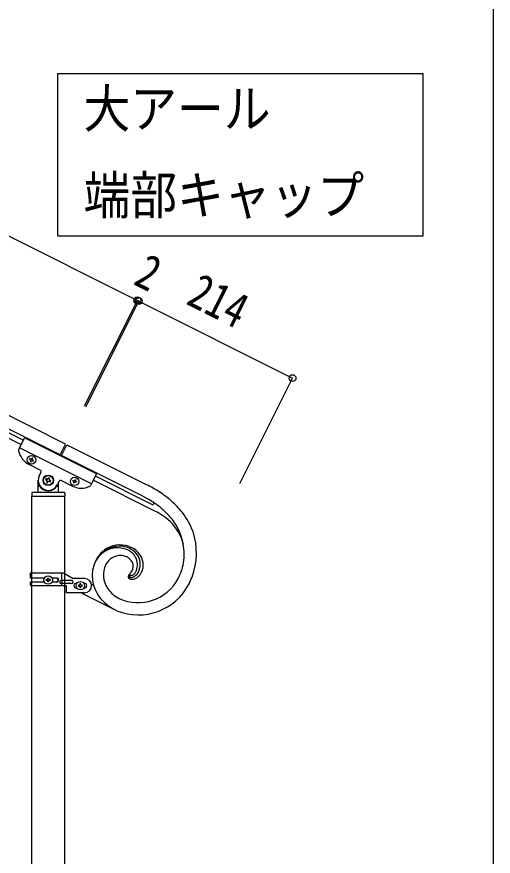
# Model space of a CAD drawing. Units: millimetres, scale not verified. Extents: x -4015 to 4015, y -2862 to 2860.
# Drawn here: x -658 to -65, y 942 to 1987 of the extents above; entities that cross this region are included whole.
import ezdxf
from ezdxf.enums import TextEntityAlignment as Align

# ---------------------------------------------------------------- set-up
doc = ezdxf.new("R2010")
doc.units = ezdxf.units.MM
doc.header["$LTSCALE"] = 10
doc.layers.add('0-3_YKK_A1', color=4, linetype='Continuous')
doc.layers.add('0-4_YKK_D', color=6, linetype='Continuous')
doc.styles.add('ＭＳ ゴシック', font='')
doc.styles.get('ＭＳ ゴシック').set_extended_font_data('MS Gothic')

msp = doc.modelspace()

# ---------------------------------------------------------------- linework, layer by layer
at = {"layer": '0-3_YKK_A1'}
for p, q in [((-65.28, 2810.1), (-65.28, -2489.9)), ((-597.74, 1455.19), (-1481.04, 1896.93)), ((-604.45, 1441.77), (-1487.75, 1883.52)), ((-1402.66, 1829.78), (-652.71, 1454.73)), ((-1399.97, 1835.15), (-650.03, 1460.09)), ((-648.69, 1462.78), (-655.98, 1448.18)), ((-559.25, 1418.05), (-648.69, 1462.78)), ((-604.86, 1440.96), (-597.74, 1455.19)), ((-603.1, 1440.08), (-595.94, 1454.38)), ((-595.94, 1454.38), (-496.46, 1404.57)), ((-565.51, 1405.53), (-654.95, 1450.26)), ((-641.04, 1436.57), (-641.9, 1437)), ((-638.89, 1434.42), (-638.04, 1433.99)), ((-629.01, 1422.75), (-642.87, 1429.68)), ((-630.35, 1415.59), (-628.12, 1420.07)), ((-620.65, 1411.48), (-621.83, 1412.07)), ((-559.25, 1418.05), (-566.55, 1403.45)), ((-560.65, 1415.47), (-489.76, 1379.97)), ((-631.67, 1396), (-631.67, 1410)), ((-630.67, 1403), (-630.4, 1403)), ((-617.7, 1408.53), (-616.52, 1407.94)), ((-605.76, 1408.88), (-607.99, 1404.41)), ((-607.67, 1403), (-607.95, 1403)), ((-606.67, 1405.45), (-606.67, 1396)), ((-589.21, 1402.84), (-603.07, 1409.78)), ((-587.81, 1408.87), (-588.67, 1409.3)), ((-584.8, 1408.44), (-583.94, 1408.01)), ((-485.79, 1371.34), (-563.3, 1410.15)), ((-639.67, 1394), (-639.67, 1390.5)), ((-599.67, 1395), (-638.67, 1395)), ((-598.67, 1394), (-598.67, 1390.5)), ((-496.28, 1387.48), (-503.18, 1391.16)), ((-639.42, 809.5), (-639.42, 1390)), ((-598.92, 1390), (-639.42, 1390)), ((-599.17, 1390), (-639.17, 1390)), ((-598.92, 1390), (-598.92, 810.3)), ((-488.16, 1382.49), (-488.27, 1382.57)), ((-488.06, 1382.4), (-488.08, 1382.42)), ((-509.68, 1297.25), (-510.13, 1296.3)), ((-509.68, 1297.25), (-510.13, 1296.3)), ((-641.22, 1294.82), (-600.35, 1294.82)), ((-641.22, 1288.32), (-641.22, 1294.82)), ((-623.89, 1288.32), (-641.22, 1288.32)), ((-617.78, 1286.3), (-616.82, 1286.3)), ((-608.63, 1288.32), (-614.55, 1288.32)), ((-602.25, 1285.32), (-602.25, 1294.82)), ((-600.35, 1294.82), (-588.22, 1287.82)), ((-574.22, 1287.82), (-588.22, 1287.82)), ((-518.46, 1292.6), (-518.25, 1292.8)), ((-641.22, 1278.82), (-641.22, 1283.32)), ((-623.9, 1283.32), (-641.22, 1283.32)), ((-641.22, 1278.82), (-596.72, 1278.82)), ((-620.66, 1285.34), (-621.62, 1285.34)), ((-608.63, 1283.32), (-614.55, 1283.32)), ((-590.02, 1285.32), (-603.1, 1285.32)), ((-590.02, 1281.32), (-603.1, 1281.32)), ((-602.25, 1278.82), (-602.25, 1281.32)), ((-601.69, 1281.32), (-601.69, 1285.32)), ((-596.72, 1278.82), (-596.72, 1269.82)), ((-583.59, 1281.82), (-584.22, 1281.82)), ((-583.59, 1275.82), (-584.22, 1275.82)), ((-580.66, 1279.3), (-581.62, 1279.3)), ((-577.78, 1278.34), (-576.82, 1278.34)), ((-574.85, 1281.82), (-574.22, 1281.82)), ((-574.85, 1275.82), (-574.22, 1275.82)), ((-562.75, 1278.96), (-565.5, 1280.33)), ((-574.22, 1269.82), (-596.72, 1269.82)), ((-577.48, 1269.55), (-536.54, 1249.05)), ((-532.6, 1263.79), (-530.99, 1262.94)), ((-533.59, 1247.67), (-536.54, 1249.05)), ((-533.59, 1247.67), (-536.54, 1249.05))]:
    msp.add_line(p, q, dxfattribs=at)
msp.add_lwpolyline([(-152.8, 1916.79), (-152.8, 1714.24), (-607.36, 1714.24), (-607.36, 1916.79)], close=True, dxfattribs=at)
for points in [[(-641.9, 1437), (-642.33, 1436.14), (-641.47, 1435.71)], [(-641.04, 1434.42), (-641.47, 1433.56), (-640.61, 1433.13), (-640.18, 1433.99)], [(-638.89, 1436.57), (-638.46, 1437.43), (-639.32, 1437.86), (-639.75, 1437)], [(-638.04, 1433.99), (-637.61, 1434.85), (-638.46, 1435.28)], [(-496.28, 1387.48), (-503.18, 1391.16), (-602.66, 1440.97)], [(-621.83, 1412.07), (-622.42, 1410.89), (-621.24, 1410.3)], [(-617.7, 1411.48), (-617.11, 1412.66), (-618.29, 1413.25), (-618.88, 1412.07)], [(-620.65, 1408.53), (-621.24, 1407.35), (-620.06, 1406.76), (-619.47, 1407.94)], [(-616.52, 1407.94), (-615.93, 1409.12), (-617.11, 1409.71)], [(-588.67, 1409.3), (-588.24, 1410.16), (-587.38, 1409.73)], [(-586.52, 1407.16), (-586.95, 1406.3), (-587.81, 1406.73), (-587.38, 1407.59)], [(-586.09, 1410.16), (-585.66, 1411.02), (-584.8, 1410.59), (-585.23, 1409.73)], [(-583.94, 1408.01), (-584.37, 1407.16), (-585.23, 1407.58)], [(-621.62, 1285.34), (-621.62, 1286.3), (-620.66, 1286.3)], [(-619.7, 1287.26), (-619.7, 1288.22), (-618.74, 1288.22), (-618.74, 1287.26)], [(-616.82, 1286.3), (-616.82, 1285.34), (-617.78, 1285.34)], [(-517.71, 1291.86), (-517.73, 1291.89), (-517.82, 1291.95)], [(-517.71, 1291.86), (-517.74, 1291.89), (-517.82, 1291.95)], [(-517.4, 1291.66), (-517.44, 1291.68), (-517.47, 1291.7)], [(-517.4, 1291.66), (-517.44, 1291.68), (-517.47, 1291.7)], [(-618.74, 1284.38), (-618.74, 1283.42), (-619.7, 1283.42), (-619.7, 1284.38)], [(-581.62, 1279.3), (-581.62, 1278.34), (-580.66, 1278.34)], [(-578.74, 1280.26), (-578.74, 1281.22), (-579.7, 1281.22), (-579.7, 1280.26)], [(-579.7, 1277.38), (-579.7, 1276.42), (-578.74, 1276.42), (-578.74, 1277.38)], [(-576.82, 1278.34), (-576.82, 1279.3), (-577.78, 1279.3)]]:
    msp.add_lwpolyline(points, dxfattribs=at)
for centre, radius in [((-639.97, 1435.5), 5.3), ((-619.17, 1410), 6.5), ((-619.17, 1410), 6), ((-586.3, 1408.66), 5.3), ((-619.22, 1285.82), 5.3), ((-579.22, 1278.82), 5.3)]:
    msp.add_circle(centre, radius, dxfattribs=at)
for centre, radius, start, end in [((-654.2, 1447.29), 2, 153.43, 191.92995), ((-631.69, 1452.04), 25, 191.92995, 243.43), ((-641.9, 1434.85), 0.96, 333.43, 63.43), ((-640.61, 1437.43), 0.96, 243.43, 333.43), ((-639.32, 1433.56), 0.96, 63.43, 153.43), ((-638.04, 1436.14), 0.96, 153.43, 243.43), ((-629.91, 1420.96), 2, 333.43, 63.43), ((-619.17, 1410), 12.5, 153.43, 333.43), ((-620.06, 1412.66), 1.32, 243.43, 333.43), ((-616.52, 1410.89), 1.32, 153.43, 243.43), ((-630.67, 1402), 1, 90, 180), ((-630.4, 1402.5), 0.5, 33.74899, 90), ((-619.17, 1410), 13, 213.74899, 326.25101), ((-621.83, 1409.12), 1.32, 333.43, 63.43), ((-618.29, 1407.35), 1.32, 63.43, 153.43), ((-607.95, 1402.5), 0.5, 90, 146.25101), ((-607.67, 1402), 1, 0, 90), ((-603.97, 1407.99), 2, 63.43, 153.43), ((-578.03, 1425.2), 25, 243.43, 294.93005), ((-588.24, 1408.01), 0.96, 333.43, 63.43), ((-586.95, 1410.59), 0.96, 243.43, 333.43), ((-585.66, 1406.73), 0.96, 63.43, 153.43), ((-584.37, 1409.3), 0.96, 153.43, 243.43), ((-568.33, 1404.35), 2, 294.93005, 333.43), ((-599.18, 1206.57), 223.06, 57.9976, 62.58065), ((-599.18, 1206.57), 223.06, 57.99763, 62.58069), ((-638.67, 1394), 1, 90, 180), ((-639.17, 1390.5), 0.5, 180, 270), ((-632.67, 1396), 1, 270, 0), ((-605.67, 1396), 1, 180, 270), ((-599.67, 1394), 1, 0, 90), ((-599.17, 1390.5), 0.5, 270, 0), ((-568.98, 1263.38), 158.94, 49.50192, 56.37535), ((-568.98, 1263.38), 158.94, 49.50192, 56.37535), ((-589.27, 1229.36), 183.43, 54.95635, 59.5394), ((-589.27, 1229.36), 183.43, 54.95635, 59.5394), ((-489.09, 1381.31), 1.5, 243.39996, 333.40004), ((-489.79, 1380.47), 2.6, 48.88719, 51.17895), ((-490.48, 1379.98), 3.42, 42.62844, 44.92019), ((-489.57, 1380.92), 2.12, 35.93618, 40.51923), ((-489.11, 1381.31), 1.52, 333.81696, 34.25526), ((-548.94, 1291.84), 124.33, 38.84534, 48.00778), ((-548.94, 1291.84), 124.33, 38.84553, 48.00797), ((-544.16, 1259.43), 126.22, 57.87108, 62.45414), ((-586.42, 1245.21), 168.96, 48.07959, 52.66264), ((-586.42, 1245.21), 168.96, 48.07959, 52.66264), ((-558.45, 1284.46), 121.18, 38.64433, 45.51776), ((-558.45, 1284.46), 121.18, 38.64462, 45.51805), ((-529.39, 1311.2), 97, 21.16863, 37.18532), ((-529.39, 1311.2), 97, 21.16863, 37.18532), ((-533.84, 1283.58), 100.36, 48.65204, 55.52548), ((-521.06, 1317.82), 71.2, 351.22765, 36.46738), ((-521.06, 1317.82), 71.2, 351.22765, 36.46738), ((-507.73, 1316.57), 58.38, 13.22986, 46.49831), ((-520.79, 1319.61), 86.08, 339.41865, 18.01083), ((-520.79, 1319.61), 86.08, 339.41865, 18.01083), ((-529.88, 1293.98), 34.16, 90.86927, 153.43825), ((-529.81, 1296.09), 33.47, 63.77805, 119.92303), ((-531.74, 1294.98), 33.2, 64.83891, 87.68128), ((-532.94, 1295.07), 30.95, 65.49958, 152.70522), ((-532.97, 1295.25), 30.8, 65.31106, 152.51669), ((-525.67, 1292.84), 38.4, 122.8481, 141.14378), ((-536.67, 1292.08), 35.28, 52.83084, 61.99328), ((-536.67, 1292.08), 35.28, 52.83063, 61.99307), ((-530.95, 1299.03), 29.21, 46.84077, 62.85746), ((-530.66, 1301.89), 23.86, 31.80834, 50.10403), ((-530.66, 1301.89), 23.86, 31.80892, 50.1046), ((-528.06, 1300.63), 28.63, 37.78854, 62.89774), ((-526.71, 1304.31), 22.46, 15.91288, 45.54053), ((-525.05, 1304.1), 24.15, 352.6314, 35.66327), ((-521.28, 1290.69), 43.29, 154.30929, 179.41848), ((-521.28, 1290.69), 43.29, 154.30929, 179.41848), ((-511.31, 1283.77), 55.31, 143.15981, 152.32225), ((-528.86, 1295.1), 21.24, 87.97262, 152.66126), ((-529.56, 1296.53), 19.83, 65.69684, 88.53921), ((-536.48, 1286.6), 31.8, 57.09509, 61.67814), ((-536.48, 1286.6), 31.8, 57.09477, 61.67782), ((-530.04, 1298.32), 18.49, 40.37942, 54.11395), ((-530.04, 1298.32), 18.49, 40.38015, 54.11467), ((-525.5, 1302.76), 12.16, 344.31184, 38.29477), ((-525.5, 1302.76), 12.16, 344.3102, 38.29313), ((-527.75, 1305.14), 19.72, 336.42853, 28.23958), ((-527.75, 1305.14), 19.72, 336.42969, 28.24075), ((-526.53, 1305.6), 21.96, 334.21279, 12.80497), ((-533.91, 1324.91), 85.14, 334.09633, 347.83085), ((-533.91, 1324.91), 85.14, 334.09633, 347.83085), ((-520.35, 1292.23), 30.15, 155.25614, 213.55301), ((-540.33, 1313.01), 30.07, 322.5942, 327.17726), ((-540.33, 1313.01), 30.07, 322.5942, 327.17726), ((-531.7, 1305.97), 19.04, 330.88731, 340.04975), ((-531.7, 1305.97), 19.04, 330.89108, 340.05352), ((-521.01, 1301.92), 12.25, 316.65672, 332.67341), ((-521.01, 1301.92), 12.25, 316.6534, 332.6701), ((-524.87, 1305.7), 24.22, 335.08111, 348.81563), ((-620.66, 1287.26), 0.96, 270, 0), ((-617.78, 1287.26), 0.96, 180, 270), ((-609.38, 1285.82), 2.5, 270, 90), ((-608.63, 1285.82), 2.5, 270, 90), ((-574.22, 1278.82), 9, 270, 90), ((-517.45, 1292.52), 47.13, 181.6936, 224.72547), ((-517.45, 1292.52), 47.13, 181.6936, 224.72547), ((-507.17, 1314), 56.35, 244.99162, 332.19726), ((-507.17, 1314), 56.35, 244.99141, 332.19705), ((-517.13, 1289.94), 2.65, 164.64343, 216.45449), ((-514.77, 1289.1), 5.15, 155.63692, 162.51035), ((-513.18, 1287.98), 7.06, 148.12448, 152.70753), ((-515.76, 1291.36), 4.6, 220.491, 227.36444), ((-512.8, 1287.37), 7.72, 141.18223, 145.76528), ((-517.22, 1291.26), 1.77, 158.9652, 212.94813), ((-516.04, 1290.7), 3.07, 150.18126, 157.05469), ((-516.03, 1291.47), 4.51, 230.9118, 242.36142), ((-508.75, 1283.45), 13.34, 136.66564, 138.9574), ((-515.48, 1290.19), 3.82, 140.93729, 147.81072), ((-516.52, 1291.91), 2.71, 216.38035, 223.25378), ((-515.42, 1293.25), 4.44, 226.10227, 230.68532), ((-513.25, 1288.02), 6.92, 136.30873, 138.60048), ((-518.05, 1292.65), 0.253, 142.64243, 200.9393), ((-518.04, 1292.64), 0.262, 143.28999, 203.7283), ((-517.41, 1292.85), 0.923, 198.21749, 207.37993), ((-517.28, 1292.91), 1.07, 200.21492, 207.08835), ((-541.6, 1316.39), 33.19, 314.71114, 319.29419), ((-541.6, 1316.39), 33.19, 314.70699, 319.29005), ((-516.76, 1293.3), 1.71, 210.80021, 217.67364), ((-516.76, 1293.3), 1.71, 210.80021, 217.67364), ((-513.67, 1296.11), 7.77, 234.11881, 236.41056), ((-516.36, 1293.68), 2.26, 219.02471, 223.60776), ((-513.63, 1297.11), 10.63, 245.02028, 249.60333), ((-516.06, 1293.95), 2.67, 219.64644, 224.22949), ((-515.89, 1294.22), 2.98, 225.03098, 229.61404), ((-514.43, 1295.83), 5.15, 226.49197, 228.78373), ((-513.74, 1296.94), 8.44, 239.87807, 242.16982), ((-513.62, 1297.59), 7.04, 234.49812, 236.78988), ((-513.61, 1297.6), 7.04, 234.50361, 236.79536), ((-514.76, 1295.91), 7.07, 245.5709, 250.15395), ((-514.06, 1297.48), 6.71, 240.1188, 242.41056), ((-514.06, 1297.48), 6.71, 240.1188, 242.41056), ((-514.4, 1296.87), 10.15, 253.19627, 264.64589), ((-516.3, 1293.28), 1.96, 243.71917, 246.01092), ((-516.3, 1293.28), 1.95, 243.72292, 246.01468), ((-515.6, 1294.69), 5.65, 253.98255, 263.14499), ((-516.12, 1294.05), 2.73, 249.09223, 255.96566), ((-516.12, 1294.05), 2.73, 249.09223, 255.96566), ((-516.16, 1294.65), 3.31, 259.14659, 263.72964), ((-516.16, 1294.65), 3.31, 259.1332, 263.71625), ((-516.13, 1298.43), 7.08, 266.86543, 269.15719), ((-516.13, 1298.43), 7.08, 266.88229, 269.17404), ((-515.72, 1295.83), 6.77, 265.34168, 272.21511), ((-516.6, 1298.92), 7.58, 272.79636, 275.08811), ((-516.6, 1298.92), 7.58, 272.77715, 275.06891), ((-517.08, 1299.39), 8.1, 278.16187, 280.45362), ((-517.08, 1299.39), 8.1, 278.16187, 280.45362), ((-517.25, 1298.54), 7.31, 282.97325, 287.55631), ((-517.25, 1298.54), 7.31, 282.97325, 287.55631), ((-516.12, 1297.82), 8.78, 274.2992, 281.17263), ((-514.9, 1297.87), 11.12, 267.69813, 279.14775), ((-518.4, 1300.67), 9.69, 290.2537, 294.83675), ((-518.4, 1300.66), 9.69, 290.26489, 294.84794), ((-516.59, 1298.51), 9.55, 283.15901, 290.03244), ((-520.22, 1302.96), 12.55, 297.95055, 302.5336), ((-520.22, 1302.95), 12.55, 297.96011, 302.54316), ((-519.88, 1301.45), 11.11, 305.24784, 314.41028), ((-519.88, 1301.45), 11.11, 305.24784, 314.41028), ((-518.7, 1302.46), 14, 292.58823, 299.46166), ((-515.52, 1299.22), 12.56, 280.96601, 294.70053), ((-519.74, 1302.7), 14.74, 302.54529, 311.70773), ((-517.95, 1302.93), 16.95, 296.909, 308.35862), ((-521.59, 1303.74), 16.77, 314.04168, 323.20412), ((-526.93, 1306.64), 22.79, 325.41277, 332.2862), ((-520.06, 1304.23), 19.3, 310.86763, 322.31725), ((-522.96, 1305.71), 22.51, 323.85346, 333.0159), ((-650.77, 1377.89), 228.42, 334.90168, 337.19343), ((-650.77, 1377.89), 228.42, 334.90168, 337.19343), ((-620.66, 1284.38), 0.96, 0, 90), ((-617.78, 1284.38), 0.96, 90, 180), ((-603.1, 1283.32), 2, 90, 270), ((-590.02, 1283.32), 2, 270, 90), ((-584.22, 1278.82), 3, 90, 270), ((-580.66, 1280.26), 0.96, 270, 0), ((-580.66, 1277.38), 0.96, 0, 90), ((-577.78, 1280.26), 0.96, 180, 270), ((-577.78, 1277.38), 0.96, 90, 180), ((-574.22, 1278.82), 3, 270, 90), ((-512.71, 1298.33), 39.87, 213.65957, 238.76876), ((-506.87, 1313.07), 70.65, 247.78243, 333.00556), ((-506.87, 1313.07), 70.65, 247.78243, 333.00556), ((-507.12, 1305.4), 63.56, 226.4198, 242.43649), ((-507.12, 1305.4), 63.56, 226.4198, 242.43649), ((-499.77, 1323.31), 67.97, 240.35691, 242.64866)]:
    msp.add_arc(centre, radius, start, end, dxfattribs=at)
at = {"layer": '0-4_YKK_D'}
for p, q in [((-508.28, 1634.07), (-1391.58, 2075.81)), ((-574.04, 1502.59), (-507.84, 1634.96)), ((-574.04, 1502.59), (-507.84, 1634.96)), ((-572.25, 1501.7), (-506.05, 1634.07)), ((-572.25, 1501.7), (-505.98, 1634.03)), ((-506.5, 1633.17), (-508.28, 1634.07)), ((-506.43, 1633.14), (-315.08, 1537.32)), ((-380.85, 1405.98), (-314.63, 1538.21))]:
    msp.add_line(p, q, dxfattribs=at)
for centre in [(-508.28, 1634.07), (-508.28, 1634.07), (-506.5, 1633.17), (-506.43, 1633.14), (-315.08, 1537.32)]:
    msp.add_circle(centre, 4.25, dxfattribs=at)

# ---------------------------------------------------------------- texts
at = {"layer": '0-3_YKK_A1', "style": 'ＭＳ ゴシック', "width": 0.9}
for s, p in [('大アール', (-575.23, 1834.97)), ('端部キャップ', (-575.23, 1727.18))]:
    msp.add_text(s, height=47.42, dxfattribs=at).set_placement(p, align=Align.BOTTOM_LEFT)
at = {"layer": '0-4_YKK_D', "style": 'ＭＳ ゴシック', "width": 0.8}
for s, rotation, p in [('2', 333.43, (-520.57, 1643)), ('214', 333.4, (-454.92, 1618.53))]:
    msp.add_text(s, height=43.99, rotation=rotation, dxfattribs=at).set_placement(p, align=Align.BOTTOM_LEFT)

doc.saveas('drawing.dxf')
